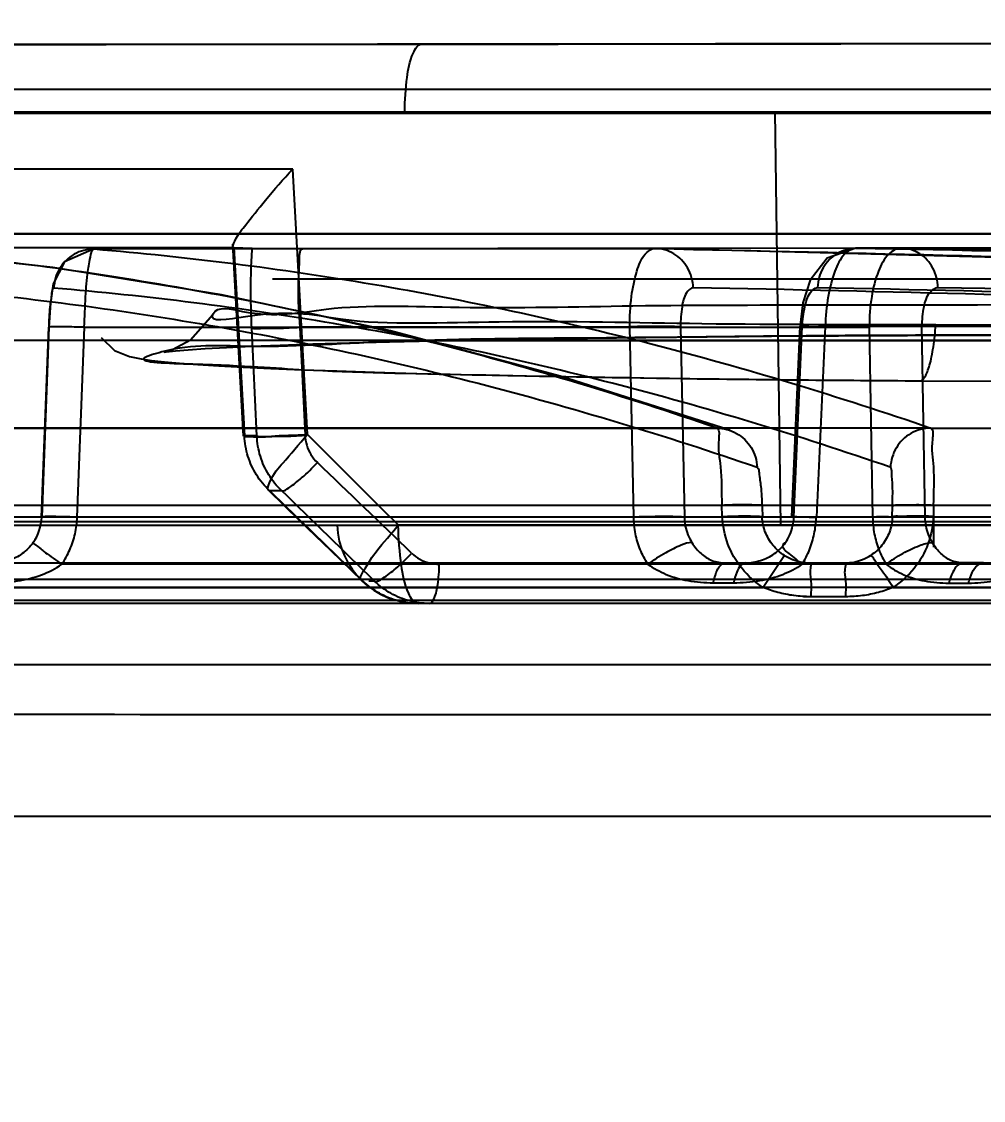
# Model space of a CAD drawing. Header units: millimetres. Extents: x 1236 to 1656, y -100 to 494.
# Drawn here: x 1380.635 to 1382.057, y 392.316 to 393.911 of the extents above; entities that cross this region are included whole.
import ezdxf

# ---------------------------------------------------------------- set-up
doc = ezdxf.new("R2010")
doc.units = ezdxf.units.MM
doc.header["$LTSCALE"] = 0.1
doc.layers.add('DIM', color=3, linetype='Continuous')
doc.styles.get("Standard").update_dxf_attribs({"font": 'arial.ttf'})
doc.dimstyles.new('ISO-25', dxfattribs={"dimtxt": 2.5, "dimasz": 2.5, "dimexe": 1.25, "dimexo": 0.625, "dimtad": 1, "dimlfac": 5, "dimtxsty": 'Standard', "dimcen": 2.5, "dimadec": 0, "dimazin": 0, "dimtfac": 1, "dimtmove": 0, "dimatfit": 3, "dimfxl": 0, "dimarcsym": 0})

# ---------------------------------------------------------------- blocks, each defined once
blk = doc.blocks.new('*D55')
at = {"layer": 'Defpoints', "color": 0}
for p in [(1380.1973, 411.5298), (1432.6691, -43.8302), (1441.94, -43.8302)]:
    blk.add_point(p, dxfattribs=at)
at = {"layer": 'DIM', "color": 0, "lineweight": -2}
for p, q in [((1380.8223, 411.5298), (1443.19, 411.5298)), ((1441.94, 409.0298), (1441.94, -41.3302)), ((1433.2941, -43.8302), (1443.19, -43.8302))]:
    blk.add_line(p, q, dxfattribs=at)
at = {"layer": 'DIM', "color": 0}
for points in [[(1441.5233, 409.0298), (1442.3566, 409.0298), (1441.94, 411.5298)], [(1441.5233, -41.3302), (1442.3566, -41.3302), (1441.94, -43.8302)]]:
    blk.add_solid(points, dxfattribs=at)
at = {"layer": 'DIM', "color": 0, "insert": (1439.6762, 183.8498), "char_height": 2.5, "attachment_point": 5, "rotation": 90}
blk.add_mtext('(2280)', dxfattribs=at)

msp = doc.modelspace()

# ---------------------------------------------------------------- linework, layer by layer
for p, q in [((1382.1768, 393.8785), (1381.227, 393.8774)), ((1375.7972, 393.8107), (1384.5974, 393.8107)), ((1381.2017, 393.7775), (1381.7488, 393.7774)), ((1381.7488, 393.7774), (1381.7571, 393.1665)), ((1381.036, 393.6928), (1380.4708, 393.6926)), ((1381.0577, 393.3003), (1381.036, 393.6928)), ((1390.1975, 393.5962), (1380.1973, 393.5971)), ((1380.1973, 393.597), (1392.3657, 393.5957)), ((1380.5926, 393.5769), (1380.949, 393.577)), ((1381.9355, 393.5757), (1380.7427, 393.5746)), ((1380.9634, 393.2978), (1380.9475, 393.5816)), ((1380.9491, 393.577), (1380.9646, 393.2982)), ((1380.9491, 393.577), (1380.9763, 393.5757)), ((1380.9763, 393.5757), (1381.0511, 393.5748)), ((1381.0511, 393.5748), (1381.5715, 393.5752)), ((1381.8683, 393.5756), (1382.6213, 393.5768)), ((1381.006, 393.5307), (1383.5041, 393.5307)), ((1380.6648, 393.1784), (1380.6754, 393.459)), ((1380.6756, 393.4588), (1380.665, 393.1782)), ((1380.7175, 393.1782), (1380.7281, 393.4588)), ((1380.728, 393.4592), (1381.8884, 393.4592)), ((1380.983, 393.2982), (1380.9755, 393.4579)), ((1381.5342, 393.4592), (1381.0466, 393.4592)), ((1381.0466, 393.459), (1381.0542, 393.2993)), ((1381.5401, 393.1782), (1381.5341, 393.4594)), ((1381.609, 393.4594), (1381.615, 393.1782)), ((1381.7857, 393.4604), (1381.7733, 393.1788)), ((1381.7769, 393.1782), (1381.7893, 393.4598)), ((1381.8232, 393.4598), (1381.81, 393.1783)), ((1382.5557, 393.461), (1381.8232, 393.4598)), ((1381.8883, 393.4599), (1381.9115, 393.4605)), ((1381.8883, 393.4599), (1381.8932, 393.1782)), ((1381.9115, 393.4605), (1381.9661, 393.4599)), ((1381.971, 393.1782), (1381.9661, 393.4599)), ((1382.3142, 393.4619), (1381.9866, 393.4623)), ((1381.9634, 393.3798), (1382.3478, 393.3788)), ((1380.1973, 393.3099), (1381.6627, 393.3099)), ((1381.9794, 393.3098), (1380.1973, 393.3099)), ((1381.9794, 393.3098), (1388.5483, 393.3083)), ((1380.983, 393.2982), (1380.9646, 393.2982)), ((1381.0014, 393.2175), (1381.0195, 393.2175)), ((1380.1973, 393.1962), (1381.6702, 393.1962)), ((1380.1973, 393.1958), (1386.7503, 393.1957)), ((1381.671, 393.1793), (1381.6702, 393.1962)), ((1381.7298, 393.1939), (1381.7303, 393.1783)), ((1381.922, 393.1783), (1381.9225, 393.1945)), ((1381.983, 393.1962), (1381.9831, 393.134)), ((1388.5811, 393.1954), (1381.983, 393.1954)), ((1405.8254, 393.1782), (1380.4933, 393.1782)), ((1381.9223, 393.1783), (1380.6651, 393.1783)), ((1381.9164, 393.1789), (1381.971, 393.1782)), ((1353.8838, 393.1718), (1406.439, 393.1718)), ((1369.1986, 393.1718), (1406.5113, 393.1718)), ((1380.0786, 393.1665), (1382.1666, 393.1665)), ((1381.7571, 393.1665), (1381.1921, 393.1665)), ((1382.793, 393.1665), (1381.7571, 393.1665)), ((1381.7629, 393.1218), (1381.7314, 393.0744)), ((1380.5615, 393.1107), (1405.8337, 393.1107)), ((1382.5759, 393.1086), (1380.6946, 393.1086)), ((1381.6751, 393.1107), (1381.7057, 393.1107)), ((1381.801, 393.1107), (1381.8526, 393.1107)), ((1382.057, 393.1107), (1382.0275, 393.1107)), ((1380.0281, 393.0867), (1388.8886, 393.087)), ((1381.1569, 393.0836), (1381.1483, 393.0836)), ((1378.6632, 393.0744), (1381.7314, 393.0744)), ((1386.8153, 393.0744), (1380.1973, 393.0744)), ((1381.6877, 393.0807), (1381.6577, 393.0807)), ((1381.9234, 393.0744), (1388.648, 393.0744)), ((1382.0059, 393.0807), (1382.0348, 393.0807)), ((1370.2021, 393.0555), (1390.1926, 393.0555)), ((1384.5049, 393.0507), (1375.8897, 393.0507)), ((1381.8532, 393.0607), (1381.791, 393.0607)), ((1370.197, 392.9607), (1390.1976, 392.9607)), ((1380.1973, 392.7362), (1392.3772, 392.7366))]:
    msp.add_line(p, q)
for points in [[(1381.2269, 393.8774), (1380.5036, 393.877), (1379.7688, 393.877), (1379.0363, 393.8775), (1378.3411, 393.8783), (1377.7006, 393.8793), (1377.1466, 393.8805), (1376.6954, 393.8816), (1376.364, 393.8825), (1376.1615, 393.8831), (1376.0945, 393.8833)], [(1384.3009, 393.8833), (1383.9661, 393.8824), (1383.5792, 393.8813), (1383.0789, 393.8802), (1382.4908, 393.879), (1381.8407, 393.878), (1381.1612, 393.8773), (1380.4721, 393.877)], [(1382.1765, 393.8785), (1381.711, 393.8779), (1381.2269, 393.8774)], [(1381.9352, 393.5757), (1381.3498, 393.575), (1380.7426, 393.5746)], [(1381.5712, 393.5752), (1381.3132, 393.575), (1381.0509, 393.5748)], [(1386.7289, 393.3087), (1385.639, 393.3903), (1384.5783, 393.4575), (1383.547, 393.5104), (1382.5451, 393.5495), (1381.5726, 393.5752)], [(1381.8686, 393.5756), (1381.8262, 393.5608), (1381.8011, 393.5287), (1381.7901, 393.4949), (1381.7857, 393.4582)], [(1382.6209, 393.5768), (1382.2533, 393.5762), (1381.868, 393.5756)], [(1388.5518, 393.3082), (1387.1105, 393.391), (1385.7282, 393.4589), (1384.4051, 393.5119), (1383.1411, 393.5506), (1381.9364, 393.5757)], [(1381.6822, 393.3066), (1381.4312, 393.3867), (1381.1808, 393.4534), (1380.9309, 393.5069), (1380.6816, 393.5472), (1380.4329, 393.5743)], [(1380.7426, 393.5746), (1380.6985, 393.5555), (1380.6819, 393.5231), (1380.6778, 393.4951), (1380.6754, 393.4592)], [(1380.9182, 393.4774), (1380.8848, 393.4398), (1380.8583, 393.4255), (1380.8466, 393.4221), (1380.8489, 393.4225), (1380.8626, 393.424), (1380.8814, 393.4256), (1380.9068, 393.4274), (1380.938, 393.4291), (1380.975, 393.4309), (1381.0176, 393.4326), (1381.0659, 393.4343), (1381.1198, 393.436), (1381.1793, 393.4375), (1381.2444, 393.439), (1381.3149, 393.4405), (1381.3908, 393.4418), (1381.4719, 393.4429), (1381.558, 393.444), (1381.6488, 393.4449), (1381.7438, 393.4457), (1381.8426, 393.4463), (1381.9448, 393.4468), (1382.05, 393.4471), (1382.1579, 393.4472)], [(1380.7527, 393.4439), (1380.7724, 393.4244), (1380.7947, 393.4156), (1380.8121, 393.412), (1380.8271, 393.4098), (1380.8464, 393.4077), (1380.8688, 393.4057), (1380.8956, 393.4038), (1380.9269, 393.4018), (1380.9629, 393.3999), (1381.0039, 393.398), (1381.05, 393.3961), (1381.101, 393.3943), (1381.1571, 393.3925), (1381.2181, 393.3908), (1381.2838, 393.3892), (1381.3542, 393.3876), (1381.4291, 393.3861), (1381.5084, 393.3848), (1381.5919, 393.3835), (1381.6793, 393.3824), (1381.7706, 393.3814), (1381.8653, 393.3805), (1381.963, 393.3798)], [(1381, 393.2181), (1381.0463, 393.1735), (1381.0923, 393.1289), (1381.1382, 393.0845)], [(1381.1399, 393.0836), (1381.1395, 393.0838), (1381.1391, 393.084), (1381.1387, 393.0842), (1381.1384, 393.0844), (1381.1381, 393.0846), (1381.1378, 393.0849)]]:
    msp.add_lwpolyline(points)
for centre, radius, start, end in [((1328.1237, 339.9821), 75.1322, 45.062533, 45.207197), ((1324.8394, 334.5594), 81.2883, 46.093158, 46.229337), ((1325.7232, 335.8789), 79.6455, 45.909593, 46.048122), ((1325.0781, 335.6375), 80.2801, 45.690044, 45.826934), ((1380.5944, 393.1811), 0.0707, 325.1989, 357.7188), ((1381.9379, 391.9382), 1.2409, 90.9909, 92.0624), ((1381.2217, 393.1707), 0.12, 182.0049, 270)]:
    msp.add_arc(centre, radius, start, end)
for points, knots in [([(1378.2178, 393.8785), (1377.9855, 393.8788), (1377.5531, 393.8796), (1376.9984, 393.8808), (1376.5132, 393.8821), (1376.3252, 393.8826), (1376.0468, 393.8834), (1376.2369, 393.8829), (1376.4214, 393.8823), (1376.8338, 393.8812), (1377.354, 393.88), (1378.0109, 393.8787), (1378.7554, 393.8777), (1379.5621, 393.877), (1380.3924, 393.8769), (1380.9505, 393.8771), (1381.227, 393.8774)], [0, 0, 0, 0, 0.096063, 0.176506, 0.237624, 0.276706, 0.292628, 0.300782, 0.33267, 0.386698, 0.460856, 0.552258, 0.656667, 0.769243, 0.885677, 1, 1, 1, 1]), ([(1379.1733, 393.8774), (1379.305, 393.8772), (1379.5695, 393.8771), (1379.9681, 393.8769), (1380.369, 393.8769), (1380.8966, 393.8771), (1381.5349, 393.8776), (1382.4319, 393.8788), (1383.2309, 393.8804), (1383.8305, 393.882), (1384.1477, 393.8829), (1384.2274, 393.8831), (1384.3042, 393.8833), (1384.2837, 393.8833), (1384.2206, 393.8831), (1384.0833, 393.8827), (1383.9116, 393.8822), (1383.6395, 393.8815), (1383.223, 393.8804), (1382.7031, 393.8794), (1382.3414, 393.8787), (1382.1769, 393.8785)], [0, 0, 0, 0, 0.054489, 0.109391, 0.164875, 0.220309, 0.327687, 0.428509, 0.593007, 0.650656, 0.688928, 0.706139, 0.707064, 0.7075, 0.712476, 0.738552, 0.759254, 0.785065, 0.850453, 0.931931, 1, 1, 1, 1]), ([(1381.2017, 393.7775), (1381.2017, 393.7944), (1381.2041, 393.8248), (1381.2094, 393.8567), (1381.2209, 393.8774), (1381.227, 393.8774)], [0, 0, 0, 0, 0.476755, 0.82919, 1, 1, 1, 1]), ([(1378.2663, 393.775), (1378.0382, 393.775), (1377.615, 393.7752), (1377.0728, 393.7754), (1376.6006, 393.7756), (1376.418, 393.7759), (1376.1496, 393.7761), (1376.334, 393.7769), (1376.5131, 393.7767), (1376.9149, 393.7772), (1377.4211, 393.7773), (1378.0601, 393.7775), (1378.7865, 393.7775), (1379.5749, 393.7776), (1380.387, 393.7776), (1380.932, 393.7775), (1381.2017, 393.7775)], [0, 0, 0, 0, 0.096673, 0.177125, 0.238103, 0.276956, 0.292592, 0.300724, 0.332443, 0.386438, 0.46049, 0.551599, 0.655637, 0.768974, 0.885666, 1, 1, 1, 1]), ([(1381.7488, 393.7774), (1381.981, 393.7774), (1382.4157, 393.7773), (1383.0221, 393.7771), (1383.5029, 393.7769), (1383.8894, 393.7765), (1384.0601, 393.7766), (1384.2438, 393.7759), (1383.9971, 393.7756), (1383.825, 393.7755), (1383.3908, 393.7752), (1382.8887, 393.7751), (1382.2582, 393.7749), (1381.5514, 393.7748), (1380.7855, 393.7748), (1379.9946, 393.7748), (1379.4628, 393.7748), (1379.1986, 393.7749)], [0, 0, 0, 0, 0.093455, 0.175451, 0.242466, 0.291425, 0.320802, 0.328894, 0.342501, 0.376637, 0.43011, 0.500618, 0.585547, 0.681552, 0.785914, 0.893644, 1, 1, 1, 1]), ([(1380.9491, 393.577), (1380.946, 393.5774), (1380.9554, 393.5972), (1380.9684, 393.612), (1380.999, 393.652), (1381.0221, 393.6775), (1381.0358, 393.6926)], [0, 0, 0, 0, 0.062951, 0.2619, 0.5811, 1, 1, 1, 1]), ([(1380.9755, 393.4579), (1380.9749, 393.4722), (1380.974, 393.4998), (1380.9742, 393.5391), (1380.9754, 393.5641), (1380.9763, 393.5757)], [0, 0, 0, 0, 0.363517, 0.703086, 1, 1, 1, 1]), ([(1381.0511, 393.5748), (1381.0456, 393.5752), (1381.0458, 393.5449), (1381.0427, 393.5153), (1381.0449, 393.4786), (1381.0466, 393.4592)], [0, 0, 0, 0, 0.140829, 0.498651, 1, 1, 1, 1]), ([(1381.5342, 393.4592), (1381.5341, 393.4743), (1381.5354, 393.5022), (1381.543, 393.5388), (1381.5525, 393.5647), (1381.5659, 393.5754), (1381.5715, 393.5752)], [0, 0, 0, 0, 0.352884, 0.653865, 0.869399, 1, 1, 1, 1]), ([(1381.628, 393.5174), (1381.6276, 393.5275), (1381.6219, 393.5475), (1381.6007, 393.5697), (1381.5811, 393.5753), (1381.5715, 393.5752)], [0, 0, 0, 0, 0.345687, 0.674302, 1, 1, 1, 1]), ([(1381.5715, 393.5752), (1382.1768, 393.5631), (1383.3551, 393.5255), (1385.0728, 393.4331), (1386.1846, 393.3523), (1386.7242, 393.3089)], [0, 0, 0, 0, 0.351971, 0.685292, 1, 1, 1, 1]), ([(1381.8683, 393.5756), (1381.8587, 393.5756), (1381.8389, 393.5699), (1381.8178, 393.5477), (1381.8122, 393.5279), (1381.8118, 393.5179)], [0, 0, 0, 0, 0.328349, 0.659287, 1, 1, 1, 1]), ([(1381.8683, 393.5756), (1381.8621, 393.5757), (1381.8474, 393.5654), (1381.8355, 393.5391), (1381.8261, 393.5026), (1381.8236, 393.4747), (1381.8232, 393.4598)], [0, 0, 0, 0, 0.14134, 0.36144, 0.658694, 1, 1, 1, 1]), ([(1387.0538, 393.3089), (1386.5115, 393.3522), (1385.3934, 393.4332), (1383.6648, 393.5258), (1382.4782, 393.5635), (1381.8683, 393.5756)], [0, 0, 0, 0, 0.314254, 0.647576, 1, 1, 1, 1]), ([(1381.9355, 393.5757), (1381.9288, 393.5758), (1381.9129, 393.5662), (1381.8996, 393.5393), (1381.8902, 393.5024), (1381.8883, 393.4743), (1381.8884, 393.4592)], [0, 0, 0, 0, 0.151218, 0.371057, 0.663032, 1, 1, 1, 1]), ([(1381.9898, 393.5179), (1381.9895, 393.5277), (1381.9845, 393.5473), (1381.9645, 393.5698), (1381.945, 393.5757), (1381.9355, 393.5757)], [0, 0, 0, 0, 0.339696, 0.671777, 1, 1, 1, 1]), ([(1388.5483, 393.3083), (1387.8656, 393.3502), (1386.4484, 393.4303), (1384.2441, 393.5245), (1382.7222, 393.5633), (1381.9355, 393.5757)], [0, 0, 0, 0, 0.310034, 0.643369, 1, 1, 1, 1]), ([(1381.6627, 393.3099), (1381.5269, 393.3567), (1381.2549, 393.4391), (1380.842, 393.5279), (1380.5655, 393.5631), (1380.428, 393.5745)], [0, 0, 0, 0, 0.340363, 0.672922, 1, 1, 1, 1]), ([(1380.7427, 393.5746), (1380.7325, 393.5746), (1380.7119, 393.5692), (1380.6893, 393.5471), (1380.6833, 393.5268), (1380.6829, 393.5167)], [0, 0, 0, 0, 0.336299, 0.666888, 1, 1, 1, 1]), ([(1380.728, 393.4592), (1380.7284, 393.4741), (1380.7295, 393.501), (1380.7323, 393.539), (1380.7363, 393.5584), (1380.7394, 393.5748), (1380.7427, 393.5746)], [0, 0, 0, 0, 0.381601, 0.703536, 0.917602, 1, 1, 1, 1]), ([(1380.7427, 393.5746), (1380.8803, 393.5632), (1381.1572, 393.5281), (1381.5708, 393.4392), (1381.8434, 393.3567), (1381.9794, 393.3098)], [0, 0, 0, 0, 0.326947, 0.659507, 1, 1, 1, 1]), ([(1380.488, 393.5166), (1380.6254, 393.5052), (1380.9018, 393.4697), (1381.3146, 393.3809), (1381.5868, 393.2988), (1381.7227, 393.252)], [0, 0, 0, 0, 0.326866, 0.659446, 1, 1, 1, 1]), ([(1380.6826, 393.5167), (1380.6801, 393.5155), (1380.6795, 393.5036), (1380.6762, 393.4863), (1380.6757, 393.4687), (1380.6753, 393.4588)], [0, 0, 0, 0, 0.141482, 0.491395, 1, 1, 1, 1]), ([(1381.9193, 393.252), (1381.784, 393.2987), (1381.5123, 393.3813), (1381.0987, 393.47), (1380.8211, 393.5053), (1380.6826, 393.5167)], [0, 0, 0, 0, 0.338634, 0.671191, 1, 1, 1, 1]), ([(1381.6283, 393.5174), (1381.6241, 393.5169), (1381.6148, 393.5076), (1381.6105, 393.4866), (1381.6093, 393.4694), (1381.6093, 393.4594)], [0, 0, 0, 0, 0.197556, 0.532551, 1, 1, 1, 1]), ([(1386.7807, 393.251), (1386.2082, 393.2971), (1385.0637, 393.3805), (1383.3458, 393.4683), (1382.2006, 393.5059), (1381.6283, 393.5174)], [0, 0, 0, 0, 0.333877, 0.667171, 1, 1, 1, 1]), ([(1381.789, 393.4598), (1381.7896, 393.4697), (1381.7919, 393.4868), (1381.7978, 393.5076), (1381.8071, 393.5171), (1381.8115, 393.5179)], [0, 0, 0, 0, 0.456167, 0.793751, 1, 1, 1, 1]), ([(1381.8115, 393.5179), (1382.3883, 393.5056), (1383.5417, 393.4694), (1385.2706, 393.3804), (1386.422, 393.298), (1386.9973, 393.251)], [0, 0, 0, 0, 0.333269, 0.666563, 1, 1, 1, 1]), ([(1381.9664, 393.4599), (1381.9665, 393.4698), (1381.9679, 393.487), (1381.9742, 393.5088), (1381.9852, 393.5173), (1381.9901, 393.5179)], [0, 0, 0, 0, 0.445024, 0.776716, 1, 1, 1, 1]), ([(1381.9901, 393.5179), (1382.7247, 393.5049), (1384.1943, 393.4678), (1386.3988, 393.3787), (1387.8681, 393.2969), (1388.6028, 393.2505)], [0, 0, 0, 0, 0.333016, 0.666328, 1, 1, 1, 1]), ([(1381.9866, 393.4623), (1381.8713, 393.4627), (1381.653, 393.4621), (1381.373, 393.4703), (1381.1186, 393.4595), (1381.0322, 393.4888), (1380.9106, 393.4645), (1380.9183, 393.4786)], [0, 0, 0, 0, 0.323582, 0.603791, 0.819661, 0.955053, 1, 1, 1, 1]), ([(1380.9183, 393.4786), (1380.9252, 393.4914), (1380.9986, 393.4697), (1381.1037, 393.4948), (1381.3047, 393.4853), (1381.5527, 393.4921), (1381.8511, 393.4917), (1382.0622, 393.4924), (1382.1733, 393.4924)], [0, 0, 0, 0, 0.034808, 0.133466, 0.28994, 0.494539, 0.734587, 1, 1, 1, 1]), ([(1380.7281, 393.4588), (1380.7186, 393.4591), (1380.6992, 393.4596), (1380.6912, 393.4597), (1380.674, 393.4594), (1380.6756, 393.4588)], [0, 0, 0, 0, 0.538853, 0.901345, 1, 1, 1, 1]), ([(1380.9755, 393.4579), (1380.9797, 393.4568), (1380.993, 393.4576), (1381.0165, 393.4573), (1381.0359, 393.4584), (1381.0466, 393.459)], [0, 0, 0, 0, 0.181723, 0.548889, 1, 1, 1, 1]), ([(1381.609, 393.4594), (1381.6033, 393.46), (1381.5884, 393.4602), (1381.5634, 393.4603), (1381.5442, 393.4598), (1381.5341, 393.4594)], [0, 0, 0, 0, 0.230963, 0.595318, 1, 1, 1, 1]), ([(1381.7893, 393.4598), (1381.7884, 393.4599), (1381.7819, 393.4618), (1381.8095, 393.4595), (1381.8151, 393.4601), (1381.8232, 393.4598)], [0, 0, 0, 0, 0.072997, 0.384111, 1, 1, 1, 1]), ([(1381.9634, 393.3798), (1381.9648, 393.3801), (1381.9677, 393.3815), (1381.9712, 393.3864), (1381.9746, 393.3936), (1381.9778, 393.4035), (1381.9807, 393.4159), (1381.9841, 393.4357), (1381.9857, 393.4515), (1381.9866, 393.4623)], [0, 0, 0, 0, 0.044475, 0.10894, 0.198774, 0.315666, 0.461634, 0.629263, 1, 1, 1, 1]), ([(1406.415, 393.4362), (1406.3858, 393.4365), (1406.2734, 393.4374), (1406.0265, 393.4378), (1405.6054, 393.4374), (1404.9708, 393.437), (1404.2775, 393.4368), (1403.5572, 393.4366), (1402.8656, 393.4364), (1402.0611, 393.4363), (1401.148, 393.4363), (1400.1389, 393.4364), (1398.6583, 393.4367), (1396.7235, 393.4371), (1394.3558, 393.4376), (1391.968, 393.4381), (1387.2474, 393.4389), (1383.3234, 393.4393), (1380.1973, 393.4392)], [0, 0, 0, 0, 0.003341, 0.012853, 0.028259, 0.051526, 0.085469, 0.107588, 0.133947, 0.164607, 0.199639, 0.238433, 0.280071, 0.36906, 0.459836, 0.550999, 0.642288, 1, 1, 1, 1]), ([(1406.4144, 393.4361), (1406.3906, 393.4366), (1406.3342, 393.4373), (1406.2318, 393.4375), (1406.0949, 393.4375), (1405.9184, 393.4375), (1405.5912, 393.4373), (1405.0364, 393.4369), (1404.3672, 393.4367), (1403.6711, 393.4365), (1402.7014, 393.4362), (1401.5842, 393.4362), (1400.3313, 393.4363), (1398.8634, 393.4365), (1396.9286, 393.4369), (1394.544, 393.4375), (1392.125, 393.438), (1388.887, 393.4386), (1384.9111, 393.439), (1381.744, 393.4391), (1380.1973, 393.4391)], [0, 0, 0, 0, 0.002727, 0.006459, 0.011716, 0.018388, 0.026663, 0.049154, 0.081868, 0.10324, 0.128805, 0.192834, 0.231084, 0.272172, 0.360805, 0.452485, 0.545039, 0.637599, 0.823011, 1, 1, 1, 1]), ([(1382.1637, 393.4473), (1382.0408, 393.4473), (1381.8058, 393.4469), (1381.4748, 393.4424), (1381.2018, 393.4416), (1380.9877, 393.4259), (1380.8831, 393.4355), (1380.7907, 393.4069), (1380.9555, 393.4037), (1381.0614, 393.3935), (1381.3301, 393.3882), (1381.6229, 393.3825), (1381.8463, 393.3805), (1381.9634, 393.3798)], [0, 0, 0, 0, 0.147641, 0.282886, 0.396313, 0.480399, 0.529462, 0.540317, 0.569092, 0.635309, 0.734722, 0.85928, 1, 1, 1, 1]), ([(1381.6627, 393.3099), (1381.6728, 393.3099), (1381.6934, 393.3045), (1381.7161, 393.2824), (1381.722, 393.2621), (1381.7224, 393.252)], [0, 0, 0, 0, 0.33502, 0.666813, 1, 1, 1, 1]), ([(1381.6627, 393.3099), (1381.6674, 393.3069), (1381.6633, 393.2826), (1381.6706, 393.2489), (1381.6698, 393.215), (1381.6702, 393.1962)], [0, 0, 0, 0, 0.146931, 0.505747, 1, 1, 1, 1]), ([(1381.9794, 393.3098), (1381.9692, 393.3098), (1381.9486, 393.3043), (1381.926, 393.2823), (1381.92, 393.262), (1381.9196, 393.252)], [0, 0, 0, 0, 0.336281, 0.666985, 1, 1, 1, 1]), ([(1381.9833, 393.1962), (1381.9836, 393.215), (1381.9856, 393.2491), (1381.9793, 393.2824), (1381.9841, 393.3071), (1381.9794, 393.3098)], [0, 0, 0, 0, 0.495438, 0.855711, 1, 1, 1, 1]), ([(1380.9646, 393.2982), (1380.9625, 393.2978), (1380.9907, 393.2958), (1381.0038, 393.299), (1381.0402, 393.2994), (1381.0579, 393.3003)], [0, 0, 0, 0, 0.068569, 0.430622, 1, 1, 1, 1]), ([(1381.0014, 393.2175), (1380.9942, 393.2244), (1380.9814, 393.2403), (1380.9687, 393.268), (1380.9651, 393.2881), (1380.9646, 393.2982)], [0, 0, 0, 0, 0.332695, 0.666116, 1, 1, 1, 1]), ([(1380.983, 393.2982), (1380.987, 393.2971), (1380.9998, 393.2978), (1381.0234, 393.2976), (1381.043, 393.2985), (1381.0542, 393.2993)], [0, 0, 0, 0, 0.174862, 0.528835, 1, 1, 1, 1]), ([(1381.0195, 393.2175), (1381.0123, 393.2244), (1380.9995, 393.2403), (1380.987, 393.268), (1380.9835, 393.2881), (1380.983, 393.2982)], [0, 0, 0, 0, 0.332601, 0.665133, 1, 1, 1, 1]), ([(1381.0014, 393.2175), (1380.9977, 393.218), (1381.0065, 393.2424), (1381.0245, 393.2601), (1381.0452, 393.2868), (1381.0576, 393.3003)], [0, 0, 0, 0, 0.111571, 0.460296, 1, 1, 1, 1]), ([(1381.0542, 393.2993), (1381.0544, 393.2943), (1381.0562, 393.2842), (1381.0625, 393.2703), (1381.0689, 393.2624), (1381.0725, 393.2589)], [0, 0, 0, 0, 0.332165, 0.66637, 1, 1, 1, 1]), ([(1381.0195, 393.2175), (1381.0233, 393.2165), (1381.0345, 393.2246), (1381.0515, 393.2373), (1381.0651, 393.251), (1381.0725, 393.2589)], [0, 0, 0, 0, 0.173916, 0.522588, 1, 1, 1, 1]), ([(1381.7227, 393.252), (1381.7249, 393.2502), (1381.7257, 393.2392), (1381.7288, 393.221), (1381.7293, 393.2039), (1381.7298, 393.1939)], [0, 0, 0, 0, 0.148149, 0.490699, 1, 1, 1, 1]), ([(1381.9225, 393.1945), (1381.9227, 393.2044), (1381.9234, 393.2215), (1381.9213, 393.2391), (1381.9215, 393.2504), (1381.9193, 393.252)], [0, 0, 0, 0, 0.510619, 0.857393, 1, 1, 1, 1]), ([(1381.6702, 393.1962), (1381.6803, 393.1966), (1381.7013, 393.1972), (1381.7113, 393.1968), (1381.7313, 393.1964), (1381.7294, 393.1952)], [0, 0, 0, 0, 0.511604, 0.884793, 1, 1, 1, 1]), ([(1381.9229, 393.1952), (1381.9259, 393.1966), (1381.9369, 393.196), (1381.9566, 393.1971), (1381.9736, 393.1965), (1381.9833, 393.1962)], [0, 0, 0, 0, 0.163519, 0.520438, 1, 1, 1, 1]), ([(1380.7175, 393.1782), (1380.7081, 393.1786), (1380.6887, 393.179), (1380.6807, 393.1791), (1380.6634, 393.1789), (1380.665, 393.1782)], [0, 0, 0, 0, 0.537445, 0.901499, 1, 1, 1, 1]), ([(1380.6946, 393.1086), (1380.6993, 393.1154), (1380.7073, 393.1299), (1380.7151, 393.1535), (1380.7172, 393.17), (1380.7175, 393.1782)], [0, 0, 0, 0, 0.332874, 0.666275, 1, 1, 1, 1]), ([(1381.615, 393.1782), (1381.6094, 393.1788), (1381.5949, 393.1791), (1381.57, 393.1791), (1381.5506, 393.1786), (1381.5401, 393.1782)], [0, 0, 0, 0, 0.22575, 0.578307, 1, 1, 1, 1]), ([(1381.5609, 393.1086), (1381.5566, 393.1154), (1381.5491, 393.13), (1381.542, 393.1536), (1381.5402, 393.17), (1381.5401, 393.1782)], [0, 0, 0, 0, 0.330445, 0.664071, 1, 1, 1, 1]), ([(1381.615, 393.1782), (1381.615, 393.1738), (1381.6159, 393.165), (1381.6197, 393.1522), (1381.6238, 393.1444), (1381.6261, 393.1407)], [0, 0, 0, 0, 0.335827, 0.669272, 1, 1, 1, 1]), ([(1381.671, 393.1793), (1381.6812, 393.1797), (1381.7021, 393.1802), (1381.7121, 393.18), (1381.732, 393.1795), (1381.73, 393.1782)], [0, 0, 0, 0, 0.515562, 0.882461, 1, 1, 1, 1]), ([(1381.7314, 393.0744), (1381.7197, 393.082), (1381.6984, 393.1008), (1381.6772, 393.1376), (1381.6717, 393.1654), (1381.671, 393.1793)], [0, 0, 0, 0, 0.334121, 0.667203, 1, 1, 1, 1]), ([(1381.7629, 393.1217), (1381.7565, 393.1258), (1381.745, 393.136), (1381.7334, 393.1558), (1381.7303, 393.1707), (1381.73, 393.1782)], [0, 0, 0, 0, 0.335705, 0.667417, 1, 1, 1, 1]), ([(1381.7646, 393.1407), (1381.767, 393.1444), (1381.7712, 393.1522), (1381.7754, 393.1649), (1381.7766, 393.1738), (1381.7769, 393.1782)], [0, 0, 0, 0, 0.331958, 0.664801, 1, 1, 1, 1]), ([(1381.7769, 393.1782), (1381.7759, 393.1783), (1381.7694, 393.1802), (1381.7965, 393.178), (1381.802, 393.1786), (1381.81, 393.1783)], [0, 0, 0, 0, 0.075346, 0.385122, 1, 1, 1, 1]), ([(1381.7888, 393.1086), (1381.7931, 393.1154), (1381.8006, 393.1298), (1381.8076, 393.1535), (1381.8096, 393.1699), (1381.81, 393.1783)], [0, 0, 0, 0, 0.328017, 0.660224, 1, 1, 1, 1]), ([(1381.9223, 393.1783), (1381.9221, 393.1708), (1381.9192, 393.1558), (1381.908, 393.1359), (1381.8966, 393.1258), (1381.8903, 393.1218)], [0, 0, 0, 0, 0.334036, 0.66726, 1, 1, 1, 1]), ([(1381.8932, 393.1782), (1381.8933, 393.17), (1381.895, 393.1536), (1381.9018, 393.1301), (1381.9089, 393.1154), (1381.9132, 393.1086)], [0, 0, 0, 0, 0.336681, 0.670513, 1, 1, 1, 1]), ([(1381.9828, 393.1793), (1381.9734, 393.1796), (1381.9566, 393.1802), (1381.9369, 393.179), (1381.9254, 393.1798), (1381.9223, 393.1783)], [0, 0, 0, 0, 0.463631, 0.826829, 1, 1, 1, 1]), ([(1381.983, 393.1813), (1381.9825, 393.1669), (1381.9775, 393.1384), (1381.9563, 393.1009), (1381.9351, 393.0821), (1381.9234, 393.0744)], [0, 0, 0, 0, 0.341678, 0.669806, 1, 1, 1, 1]), ([(1381.9816, 393.1407), (1381.9793, 393.1444), (1381.9754, 393.1523), (1381.9719, 393.165), (1381.971, 393.1738), (1381.971, 393.1782)], [0, 0, 0, 0, 0.329924, 0.662581, 1, 1, 1, 1]), ([(1381.1378, 393.0849), (1381.1344, 393.0882), (1381.1461, 393.1078), (1381.161, 393.1315), (1381.1819, 393.1535), (1381.1921, 393.1665)], [0, 0, 0, 0, 0.142611, 0.500464, 1, 1, 1, 1]), ([(1381.2217, 393.0507), (1381.2149, 393.0507), (1381.2019, 393.0742), (1381.1953, 393.1112), (1381.1923, 393.1466), (1381.1921, 393.1665)], [0, 0, 0, 0, 0.166619, 0.514526, 1, 1, 1, 1]), ([(1380.6525, 393.1407), (1380.648, 393.1344), (1380.6371, 393.1234), (1380.6165, 393.1132), (1380.6015, 393.1107), (1380.594, 393.1107)], [0, 0, 0, 0, 0.338971, 0.669944, 1, 1, 1, 1]), ([(1380.6524, 393.1407), (1380.6507, 393.141), (1380.664, 393.131), (1380.6707, 393.1254), (1380.6866, 393.1142), (1380.6946, 393.1086)], [0, 0, 0, 0, 0.101577, 0.449515, 1, 1, 1, 1]), ([(1381.6261, 393.1407), (1381.6207, 393.1409), (1381.6072, 393.1358), (1381.5855, 393.1251), (1381.5694, 393.1147), (1381.5609, 393.1086)], [0, 0, 0, 0, 0.221088, 0.570389, 1, 1, 1, 1]), ([(1381.6261, 393.1407), (1381.6297, 393.1347), (1381.6383, 393.1241), (1381.6553, 393.1129), (1381.6685, 393.1107), (1381.6751, 393.1107)], [0, 0, 0, 0, 0.352904, 0.668129, 1, 1, 1, 1]), ([(1381.7057, 393.1107), (1381.713, 393.1107), (1381.7281, 393.1134), (1381.7489, 393.1233), (1381.7601, 393.1344), (1381.7646, 393.1407)], [0, 0, 0, 0, 0.324252, 0.661108, 1, 1, 1, 1]), ([(1381.7888, 393.1086), (1381.7821, 393.1136), (1381.7745, 393.1225), (1381.7575, 393.1324), (1381.7626, 393.1408), (1381.7645, 393.1407)], [0, 0, 0, 0, 0.549637, 0.871593, 1, 1, 1, 1]), ([(1381.9132, 393.1086), (1381.9211, 393.1145), (1381.9371, 393.1248), (1381.9598, 393.1358), (1381.9751, 393.1409), (1381.9816, 393.1407)], [0, 0, 0, 0, 0.388531, 0.742374, 1, 1, 1, 1]), ([(1382.0275, 393.1107), (1382.0212, 393.1107), (1382.0087, 393.1128), (1381.9928, 393.1244), (1381.985, 393.1347), (1381.9816, 393.1407)], [0, 0, 0, 0, 0.328771, 0.641095, 1, 1, 1, 1]), ([(1381.1569, 393.0836), (1381.1608, 393.0824), (1381.173, 393.0903), (1381.1905, 393.1032), (1381.2045, 393.1171), (1381.2119, 393.1251)], [0, 0, 0, 0, 0.176163, 0.533427, 1, 1, 1, 1]), ([(1381.2119, 393.1251), (1381.2155, 393.1216), (1381.2236, 393.1156), (1381.2376, 393.1099), (1381.2477, 393.1086), (1381.2527, 393.1086)], [0, 0, 0, 0, 0.332382, 0.666121, 1, 1, 1, 1]), ([(1381.7629, 393.1217), (1381.7667, 393.1194), (1381.7748, 393.1153), (1381.7877, 393.1115), (1381.7966, 393.1107), (1381.8011, 393.1107)], [0, 0, 0, 0, 0.335215, 0.670184, 1, 1, 1, 1]), ([(1381.8525, 393.1107), (1381.8569, 393.1107), (1381.8658, 393.1115), (1381.8786, 393.1153), (1381.8866, 393.1194), (1381.8903, 393.1218)], [0, 0, 0, 0, 0.332442, 0.667042, 1, 1, 1, 1]), ([(1381.8903, 393.1218), (1381.893, 393.1209), (1381.8975, 393.111), (1381.9095, 393.0971), (1381.9182, 393.0826), (1381.9234, 393.0744)], [0, 0, 0, 0, 0.145701, 0.494236, 1, 1, 1, 1]), ([(1380.5892, 393.0807), (1380.6026, 393.0808), (1380.6283, 393.0827), (1380.6643, 393.0915), (1380.6855, 393.1022), (1380.6946, 393.1086)], [0, 0, 0, 0, 0.363447, 0.696944, 1, 1, 1, 1]), ([(1381.238, 393.0507), (1381.2414, 393.0507), (1381.2478, 393.0625), (1381.2511, 393.0809), (1381.2526, 393.0986), (1381.2527, 393.1086)], [0, 0, 0, 0, 0.165311, 0.513454, 1, 1, 1, 1]), ([(1381.6577, 393.0807), (1381.6452, 393.0808), (1381.6215, 393.0826), (1381.5884, 393.0916), (1381.5693, 393.1024), (1381.5609, 393.1086)], [0, 0, 0, 0, 0.364781, 0.693748, 1, 1, 1, 1]), ([(1381.6577, 393.0807), (1381.6587, 393.0861), (1381.6613, 393.0953), (1381.6664, 393.1064), (1381.6726, 393.1107), (1381.6753, 393.1107)], [0, 0, 0, 0, 0.451319, 0.782468, 1, 1, 1, 1]), ([(1381.7056, 393.1107), (1381.703, 393.1107), (1381.6968, 393.1066), (1381.6914, 393.0955), (1381.6888, 393.0862), (1381.6877, 393.0807)], [0, 0, 0, 0, 0.214628, 0.5429, 1, 1, 1, 1]), ([(1381.7888, 393.1086), (1381.7801, 393.1022), (1381.7597, 393.0916), (1381.7251, 393.0827), (1381.7004, 393.0808), (1381.6877, 393.0807)], [0, 0, 0, 0, 0.304342, 0.639749, 1, 1, 1, 1]), ([(1381.8011, 393.1107), (1381.8032, 393.1109), (1381.7994, 393.0973), (1381.8032, 393.0855), (1381.802, 393.0692), (1381.802, 393.0607)], [0, 0, 0, 0, 0.128644, 0.488381, 1, 1, 1, 1]), ([(1381.8525, 393.1107), (1381.8546, 393.1101), (1381.8503, 393.0984), (1381.8546, 393.0849), (1381.8532, 393.0692), (1381.8532, 393.0607)], [0, 0, 0, 0, 0.130002, 0.487948, 1, 1, 1, 1]), ([(1381.9132, 393.1086), (1381.9212, 393.1025), (1381.9393, 393.0917), (1381.9711, 393.0826), (1381.9939, 393.0808), (1382.0059, 393.0807)], [0, 0, 0, 0, 0.307588, 0.635325, 1, 1, 1, 1]), ([(1382.0277, 393.1107), (1382.0246, 393.1107), (1382.0174, 393.107), (1382.0104, 393.0957), (1382.0072, 393.0862), (1382.0059, 393.0807)], [0, 0, 0, 0, 0.236289, 0.563196, 1, 1, 1, 1]), ([(1382.0348, 393.0807), (1382.0361, 393.0861), (1382.0393, 393.0956), (1382.0464, 393.1069), (1382.0537, 393.1107), (1382.0569, 393.1107)], [0, 0, 0, 0, 0.427541, 0.756526, 1, 1, 1, 1]), ([(1382.0348, 393.0807), (1382.0471, 393.0808), (1382.0711, 393.0828), (1382.1047, 393.0916), (1382.1245, 393.1022), (1382.1329, 393.1086)], [0, 0, 0, 0, 0.357956, 0.693861, 1, 1, 1, 1]), ([(1381.2217, 393.0507), (1381.2117, 393.0507), (1381.1916, 393.0533), (1381.1635, 393.0646), (1381.1472, 393.0767), (1381.1399, 393.0836)], [0, 0, 0, 0, 0.332839, 0.666073, 1, 1, 1, 1]), ([(1381.238, 393.0507), (1381.2281, 393.0507), (1381.2082, 393.0533), (1381.1802, 393.0646), (1381.1641, 393.0767), (1381.1569, 393.0836)], [0, 0, 0, 0, 0.332884, 0.665089, 1, 1, 1, 1]), ([(1381.802, 393.0607), (1381.7936, 393.0607), (1381.7771, 393.0617), (1381.7534, 393.0664), (1381.7385, 393.0714), (1381.7314, 393.0744)], [0, 0, 0, 0, 0.348702, 0.683743, 1, 1, 1, 1]), ([(1381.9234, 393.0744), (1381.9164, 393.0714), (1381.9016, 393.0663), (1381.8779, 393.0617), (1381.8616, 393.0607), (1381.8532, 393.0607)], [0, 0, 0, 0, 0.318096, 0.65189, 1, 1, 1, 1]), ([(1389.9978, 392.889), (1389.1822, 392.8878), (1387.9584, 392.887), (1386.3262, 392.8873), (1385.101, 392.8875), (1383.8754, 392.8869), (1382.2409, 392.8857), (1381.015, 392.8857), (1380.1978, 392.8871)], [0, 0, 0, 0, 0.249678, 0.374629, 0.499648, 0.624727, 0.749837, 1, 1, 1, 1])]:
    msp.add_open_spline(points, degree=3, knots=knots)

# ---------------------------------------------------------------- dimensions: what is measured, and where the dimension line sits
at = {"layer": 'DIM'}
dim = msp.add_linear_dim(base=(1441.94, -43.8302), p1=(1380.1973, 411.5298), p2=(1432.6691, -43.8302), angle=90, text='(2280)', dimstyle='ISO-25', dxfattribs=at)
dim.commit()
dim.dimension.update_dxf_attribs({"geometry": '*D55', "text_midpoint": (1439.6762, 183.8498)})

doc.saveas('drawing.dxf')
